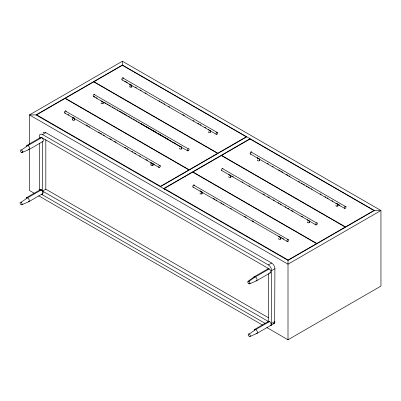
<?xml version="1.0" encoding="UTF-8"?>
<svg xmlns="http://www.w3.org/2000/svg" width="401" height="401" viewBox="0 0 401 401"><rect width="100%" height="100%" fill="white"/><g stroke="black" fill="none" stroke-linecap="round" stroke-linejoin="round"><path stroke-width="0.6" d="M150.941 165.047L150.982 162.736M39.874 190.164L40.481 189.663C42.21 189.708 43.689 192.219 42.651 193.688L42.295 193.853M270.68 325.477L271.392 324.66L271.637 323.356L271.637 270.6A4.627 2.672 60 0 0 268.364 264.931L42.546 134.556A4.627 2.672 60 0 0 39.273 136.445L39.273 138.305M201.743 191.873L200.034 191.117L278.7 236.374M221.628 170.475L307.367 219.818M344.554 208.345L337.005 203.989C336.148 203.718 336.018 202.936 335.918 203.362L257.397 158.024L259.081 158.771A0.827 0.677 55.7 0 0 259.267 158.706L258.455 158.641M158.921 167.377L64.666 112.962M187.648 150.866L93.393 96.446M122.004 79.854L129.734 84.32L130.104 84.08L130.059 86.145M208.284 129.663L129.759 84.33L131.343 85.087M192.961 187.026L200.034 191.117L200.32 190.926M228.705 174.555L230.415 175.322L229.788 175.192M250.299 153.924L257.372 158.014L257.658 157.819M129.734 84.32L130.059 84.105M287.216 241.447L278.65 236.405M315.883 224.896L307.321 219.848M257.372 158.014L257.698 157.799M248.084 281.302L254.174 276.825M200.069 191.076L200.36 190.901M21.438 150.004L27.985 145.548L41.729 137.608L269.186 268.931L255.437 276.865L248.891 281.327M21.098 202.264L27.644 197.803L41.388 189.868M249.232 333.978L255.778 329.517L269.522 321.582L268.364 321.467L254.635 329.396M179.859 146.054L179.613 146.215L140.335 123.443M179.788 146.094L181.322 146.982L180.696 146.851M266.865 327.552L288.003 339.757L380.95 286.093L380.95 210.515L122.4 61.243L29.453 114.907L29.453 144.265M36 114.907L122.4 65.022L374.404 210.515L380.95 210.515L288.003 264.174L29.453 114.907L36 114.907L288.003 260.399L374.404 210.515M42.546 134.556L45.819 132.666L271.637 263.041A4.627 2.672 60 0 1 274.911 268.71L274.665 322.77L273.953 323.587L256.976 333.386M26.842 145.423L40.586 137.488M42.852 141.523L29.108 149.458L22.155 152.51A1.479 0.857 60 0 1 20.416 150.906A1.479 0.857 60 0 1 21.739 150.23A1.479 0.857 60 0 1 22.155 152.51M26.501 197.683L40.245 189.748M42.546 141.438L42.546 191.092L45.819 189.202L268.389 317.702M42.511 193.783L28.767 201.718L21.814 204.766A1.479 0.857 60 0 1 20.08 203.167A1.479 0.857 60 0 1 21.398 202.49A1.479 0.857 60 0 1 21.814 204.766M160.365 186.706L246.765 136.821M163.638 188.595L250.039 138.711M164.295 188.52L192.701 172.119L316.544 243.618L288.134 260.018L164.295 188.52L164.295 189.728M268.364 264.931L271.637 263.041M254.294 276.745L268.043 268.805M271.637 270.6L274.911 268.71M256.635 280.735L270.384 272.8M21.438 152.425L23.073 151.648M248.891 283.743L249.983 283.226M249.577 283.848L256.505 280.805M249.918 336.499L256.846 333.457M74.29 120.16L74.29 118.115L72.441 117.438M209.994 130.425L208.289 129.678L216.259 134.275M209.888 130.435L209.367 130.3M101.067 100.877L102.461 101.618M150.941 162.776L152.836 163.463L152.836 165.508M335.918 203.362L337.812 204.054L337.812 206.094A1.113 0.642 0 0 1 336.244 206.094A1.113 0.642 0 0 1 336.244 205.187M307.251 219.913L308.96 220.67L308.334 220.54M278.58 236.465L280.289 237.222L279.662 237.091M152.029 163.402L152.651 163.533A0.837 0.682 55.6 0 0 152.926 163.402M130.816 84.947L131.237 85.087M102.15 101.498L102.566 101.638M73.478 118.054L74.105 118.185A0.837 0.682 55.8 0 0 74.335 118.089M337.005 203.989L337.627 204.119A0.837 0.682 55.6 0 0 337.863 204.019M201.117 191.743L201.538 191.879M122.661 79.834A1.203 0.697 -60 0 1 121.814 79.343A1.203 0.697 -60 0 1 122.661 77.869L216.921 132.29M250.956 151.939L345.211 206.355M124.776 81.057L127.418 82.581M135.373 87.172L136.465 87.804M140.23 89.979L141.302 90.596M145.067 92.771L146.144 93.393M158.956 100.791L160.039 101.413M161.122 102.039L162.21 102.666M163.834 103.603L164.951 104.25M168.706 106.42L169.788 107.042M182.731 114.516L184.345 115.448M193.021 120.455L194.099 121.077M197.858 123.247L198.936 123.869M199.979 124.475L201.081 125.112M204.831 127.272L205.908 127.899M267.327 163.357L268.434 163.994M272.209 166.174L273.287 166.796M278.615 169.874L280.224 170.801M281.372 171.463L282.991 172.4M286.224 174.265L287.843 175.197M288.875 175.798L289.958 176.42M298.62 181.422L299.707 182.049M301.331 182.991L302.419 183.613M303.457 184.214L304.534 184.836M306.209 185.803L307.291 186.43M308.294 187.006L309.372 187.628M311.086 188.62L312.168 189.242M320.118 193.833L321.196 194.455M324.955 196.63L326.033 197.247M327.106 197.868L328.183 198.49M331.943 200.66L333.02 201.282M338.344 204.355L339.928 205.272M93.994 94.42L188.249 148.841M222.284 168.49L316.544 222.911M95.052 96.997L93.994 96.385A1.203 0.697 -60 0 1 93.142 95.929A1.203 0.697 -60 0 1 93.934 94.461A1.203 0.697 -60 0 1 94.842 94.811M96.105 97.608L97.162 98.215M104.566 102.491L106.185 103.428M107.237 104.034L108.335 104.666M109.378 105.268L110.445 105.884M112.049 106.811L113.172 107.458M114.185 108.044L115.257 108.661M116.937 109.633L118.009 110.255M118.997 110.821L124.997 114.285M125.413 114.526L127.147 115.528M128.119 116.089L129.834 117.082M130.831 117.653L131.984 118.32M132.997 118.907L134.671 119.874M135.703 120.47L136.821 121.112M137.869 121.719L139.508 122.666M140.581 123.282L144.37 125.473M145.433 126.084L156.29 132.355M157.904 133.287L161.132 135.147M162.144 135.733L163.819 136.701M164.305 136.982L165.919 137.914M166.996 138.535L168.074 139.157M169.693 140.094L170.801 140.731M174.545 142.891L175.638 143.523M231.673 175.874L233.297 176.811M241.918 181.793L242.996 182.415M248.871 185.803L250.008 186.46M262.916 193.914L264.56 194.866M267.788 196.726L269.412 197.663M273.176 199.838L274.289 200.48M278.083 202.67L279.166 203.297M280.164 203.873L281.236 204.49M285.001 206.665L286.073 207.287M287.798 208.279L288.865 208.896M291.452 210.39L293.061 211.317M301.662 216.284L302.765 216.921M65.323 110.972L159.578 165.392M193.618 185.041L287.873 239.462M67.964 114.465L69.022 115.072M86.115 124.942L87.729 125.874M88.801 126.495L89.879 127.117M98.476 132.079L99.553 132.701M100.536 133.267L101.618 133.894M103.313 134.871L104.39 135.493M109.744 138.586L111.378 139.528M114.611 141.393L116.225 142.325M124.851 147.307L125.929 147.929M127.007 148.55L128.084 149.172M131.859 151.352L132.937 151.974M134.611 152.941L135.683 153.563M139.448 155.733L140.52 156.355M145.874 159.448L147.508 160.385M153.357 163.763L154.395 164.365M213.212 198.325L214.826 199.252M215.898 199.873L216.976 200.495M220.735 202.665L221.813 203.287M222.886 203.909L223.958 204.525M230.455 208.274L231.537 208.901M244.535 216.405L246.164 217.347M252.119 220.786L253.748 221.723M281.532 237.768L280.474 237.156L280.474 239.196A1.113 0.642 0 0 1 278.906 239.196A1.113 0.642 0 0 1 278.906 238.289M282.59 238.374L283.647 238.986M42.546 191.092L268.364 321.467L268.364 273.677M41.443 194.014A4.627 2.672 60 0 0 42.546 194.871L265.116 323.371M34.877 193.618L29.453 190.485L29.453 149.257M38.671 195.808L262.53 325.051M41.709 194.194L42.546 194.871M39.273 143.272L39.524 190.791M309.146 220.605L309.146 222.645M288.003 260.399L288.003 339.757M259.267 159.212L259.267 160.746A1.113 0.642 0 0 1 257.733 160.761A1.113 0.642 0 0 1 257.653 159.864M230.6 175.257L230.6 177.297M210.179 130.36L210.179 132.4M201.929 191.808L201.929 193.848M181.508 146.911L181.508 148.951M131.628 85.012L131.628 87.052M122.4 61.243L122.4 65.022M102.962 101.563L102.962 103.603M72.721 117.207L72.721 119.252M45.819 139.548L45.819 189.202M201.858 192.906A1.113 0.642 0 0 1 201.989 193.813A1.113 0.642 0 0 1 200.415 193.878A1.113 0.642 0 0 1 200.31 192.971M280.474 238.289A1.113 0.642 0 0 1 280.474 239.196M193.528 187.056A1.203 0.697 -60 0 1 192.766 186.48A1.203 0.697 -60 0 1 193.588 185.061A1.203 0.697 -60 0 1 194.465 185.432M230.765 176.515A1.113 0.642 0 0 1 229.908 177.483A1.113 0.642 0 0 1 228.776 176.61M309.351 221.898A1.113 0.642 0 0 1 308.354 222.831A1.113 0.642 0 0 1 307.372 221.893M221.938 170.57A1.203 0.697 -60 0 1 221.693 169.112A1.203 0.697 -60 0 1 223.071 168.646M259.267 159.839A1.113 0.642 0 0 1 259.287 160.736M337.812 205.187A1.113 0.642 0 0 1 337.812 206.094M250.956 153.904A1.203 0.697 -60 0 1 250.109 153.513A1.203 0.697 -60 0 1 250.78 152.064A1.203 0.697 -60 0 1 251.763 152.149M152.976 164.696A1.113 0.642 0 0 1 152.235 165.683A1.113 0.642 0 0 1 150.982 164.886M74.365 119.297A1.113 0.642 0 0 1 74.21 120.2A1.113 0.642 0 0 1 72.646 120.11A1.113 0.642 0 0 1 72.807 119.207M65.413 112.881A1.203 0.697 -60 0 1 64.481 112.581A1.203 0.697 -60 0 1 65.178 111.072A1.203 0.697 -60 0 1 66.155 111.272M181.422 147.999A1.113 0.642 0 0 1 181.583 148.901A1.113 0.642 0 0 1 180.024 148.997A1.113 0.642 0 0 1 179.859 148.094M103.247 102.987A1.113 0.642 0 0 1 101.999 103.784A1.113 0.642 0 0 1 101.242 102.801M210.314 131.593A1.113 0.642 0 0 1 209.512 132.586A1.113 0.642 0 0 1 208.355 131.718M131.693 86.185A1.113 0.642 0 0 1 131.553 87.092A1.113 0.642 0 0 1 129.984 87.002A1.113 0.642 0 0 1 130.15 86.1M122.661 77.869A1.203 0.697 -60 0 1 123.513 78.36M254.159 330.218A2.316 1.338 60 0 1 255.858 329.567A2.316 1.338 60 0 1 257.412 332.284A2.316 1.338 60 0 1 255.978 333.396M267.903 322.279A2.316 1.338 60 0 1 269.472 321.552A2.316 1.338 60 0 1 271.126 324.023A2.316 1.338 60 0 1 270.114 325.572M253.903 277.211A2.316 1.338 60 0 1 256.59 278.073A2.316 1.338 60 0 1 256.028 280.86M267.632 269.327A2.316 1.338 60 0 1 270.384 270.229A2.316 1.338 60 0 1 269.582 272.88M26.055 198.32A2.316 1.338 60 0 1 28.687 198.846A2.316 1.338 60 0 1 28.326 201.808M39.854 190.214A2.316 1.338 60 0 1 42.366 190.806A2.316 1.338 60 0 1 42.376 193.833M26.361 146.245A2.316 1.338 60 0 1 28.015 145.563A2.316 1.338 60 0 1 29.609 148.19A2.316 1.338 60 0 1 28.331 149.483M40.135 138.16A2.316 1.338 60 0 1 42.762 138.631A2.316 1.338 60 0 1 42.411 141.613M42.972 132.937A4.627 2.672 60 0 1 45.819 132.666M273.322 323.792A4.627 2.672 60 0 0 274.911 321.467L271.637 323.356A4.627 2.672 60 0 1 270.048 325.682M39.463 190.585A4.627 2.672 60 0 1 39.273 189.202M65.062 98.425L36.656 114.826L160.495 186.33L188.906 169.929L65.062 98.425M93.734 81.874L65.323 98.275L189.167 169.778L217.573 153.372L93.734 81.874M122.4 65.323L93.994 81.724L217.833 153.222L246.244 136.821L122.4 65.323M221.372 155.568L192.961 171.969L316.805 243.467L345.211 227.066L221.372 155.568M250.039 139.017L221.633 155.418L345.472 226.916L373.882 210.515L250.039 139.017M288.048 241.302A1.203 0.697 -60 0 0 288.504 239.422A1.203 0.697 -60 0 0 287.061 240.605A1.203 0.697 -60 0 0 288.048 241.302M316.76 224.715A1.203 0.697 -60 0 0 317.146 222.851A1.203 0.697 -60 0 0 315.722 224.109A1.203 0.697 -60 0 0 316.76 224.715M345.431 208.164A1.203 0.697 -60 0 0 345.812 206.299A1.203 0.697 -60 0 0 344.389 207.558A1.203 0.697 -60 0 0 345.431 208.164M159.758 167.232A1.203 0.697 -60 0 0 160.215 165.352A1.203 0.697 -60 0 0 158.771 166.54A1.203 0.697 -60 0 0 159.758 167.232M188.425 150.681A1.203 0.697 -60 0 0 188.881 148.801A1.203 0.697 -60 0 0 187.442 149.984A1.203 0.697 -60 0 0 188.425 150.681M217.096 134.129A1.203 0.697 -60 0 0 217.553 132.25A1.203 0.697 -60 0 0 216.109 133.433A1.203 0.697 -60 0 0 217.096 134.129M248.209 334.845A1.479 0.857 60 0 0 249.933 336.489A1.479 0.857 60 0 0 249.557 334.223A1.479 0.857 60 0 0 248.209 334.845M247.868 282.194A1.479 0.857 60 0 0 249.592 283.838A1.479 0.857 60 0 0 249.216 281.572A1.479 0.857 60 0 0 247.868 282.194"/></g></svg>
